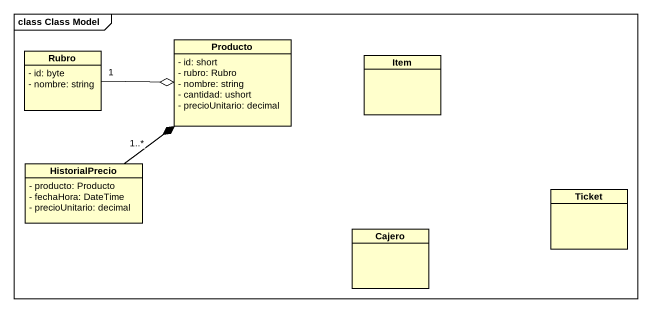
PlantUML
@startuml
mainframe class Class Model
hide circle
hide empty members
skinparam classAttributeIconSize 0
class Rubro {
  - id: byte
  - nombre: string
}
class Producto {
  - id: short
  - rubro: Rubro
  - nombre: string
  - cantidad: ushort
  - precioUnitario: decimal
}
class Item
class HistorialPrecio {
  - producto: Producto
  - fechaHora: DateTime
  - precioUnitario: decimal
}
class Ticket
class Cajero
Rubro "1" -right-o Producto
HistorialPrecio "1..*" -up-* Producto
@enduml
